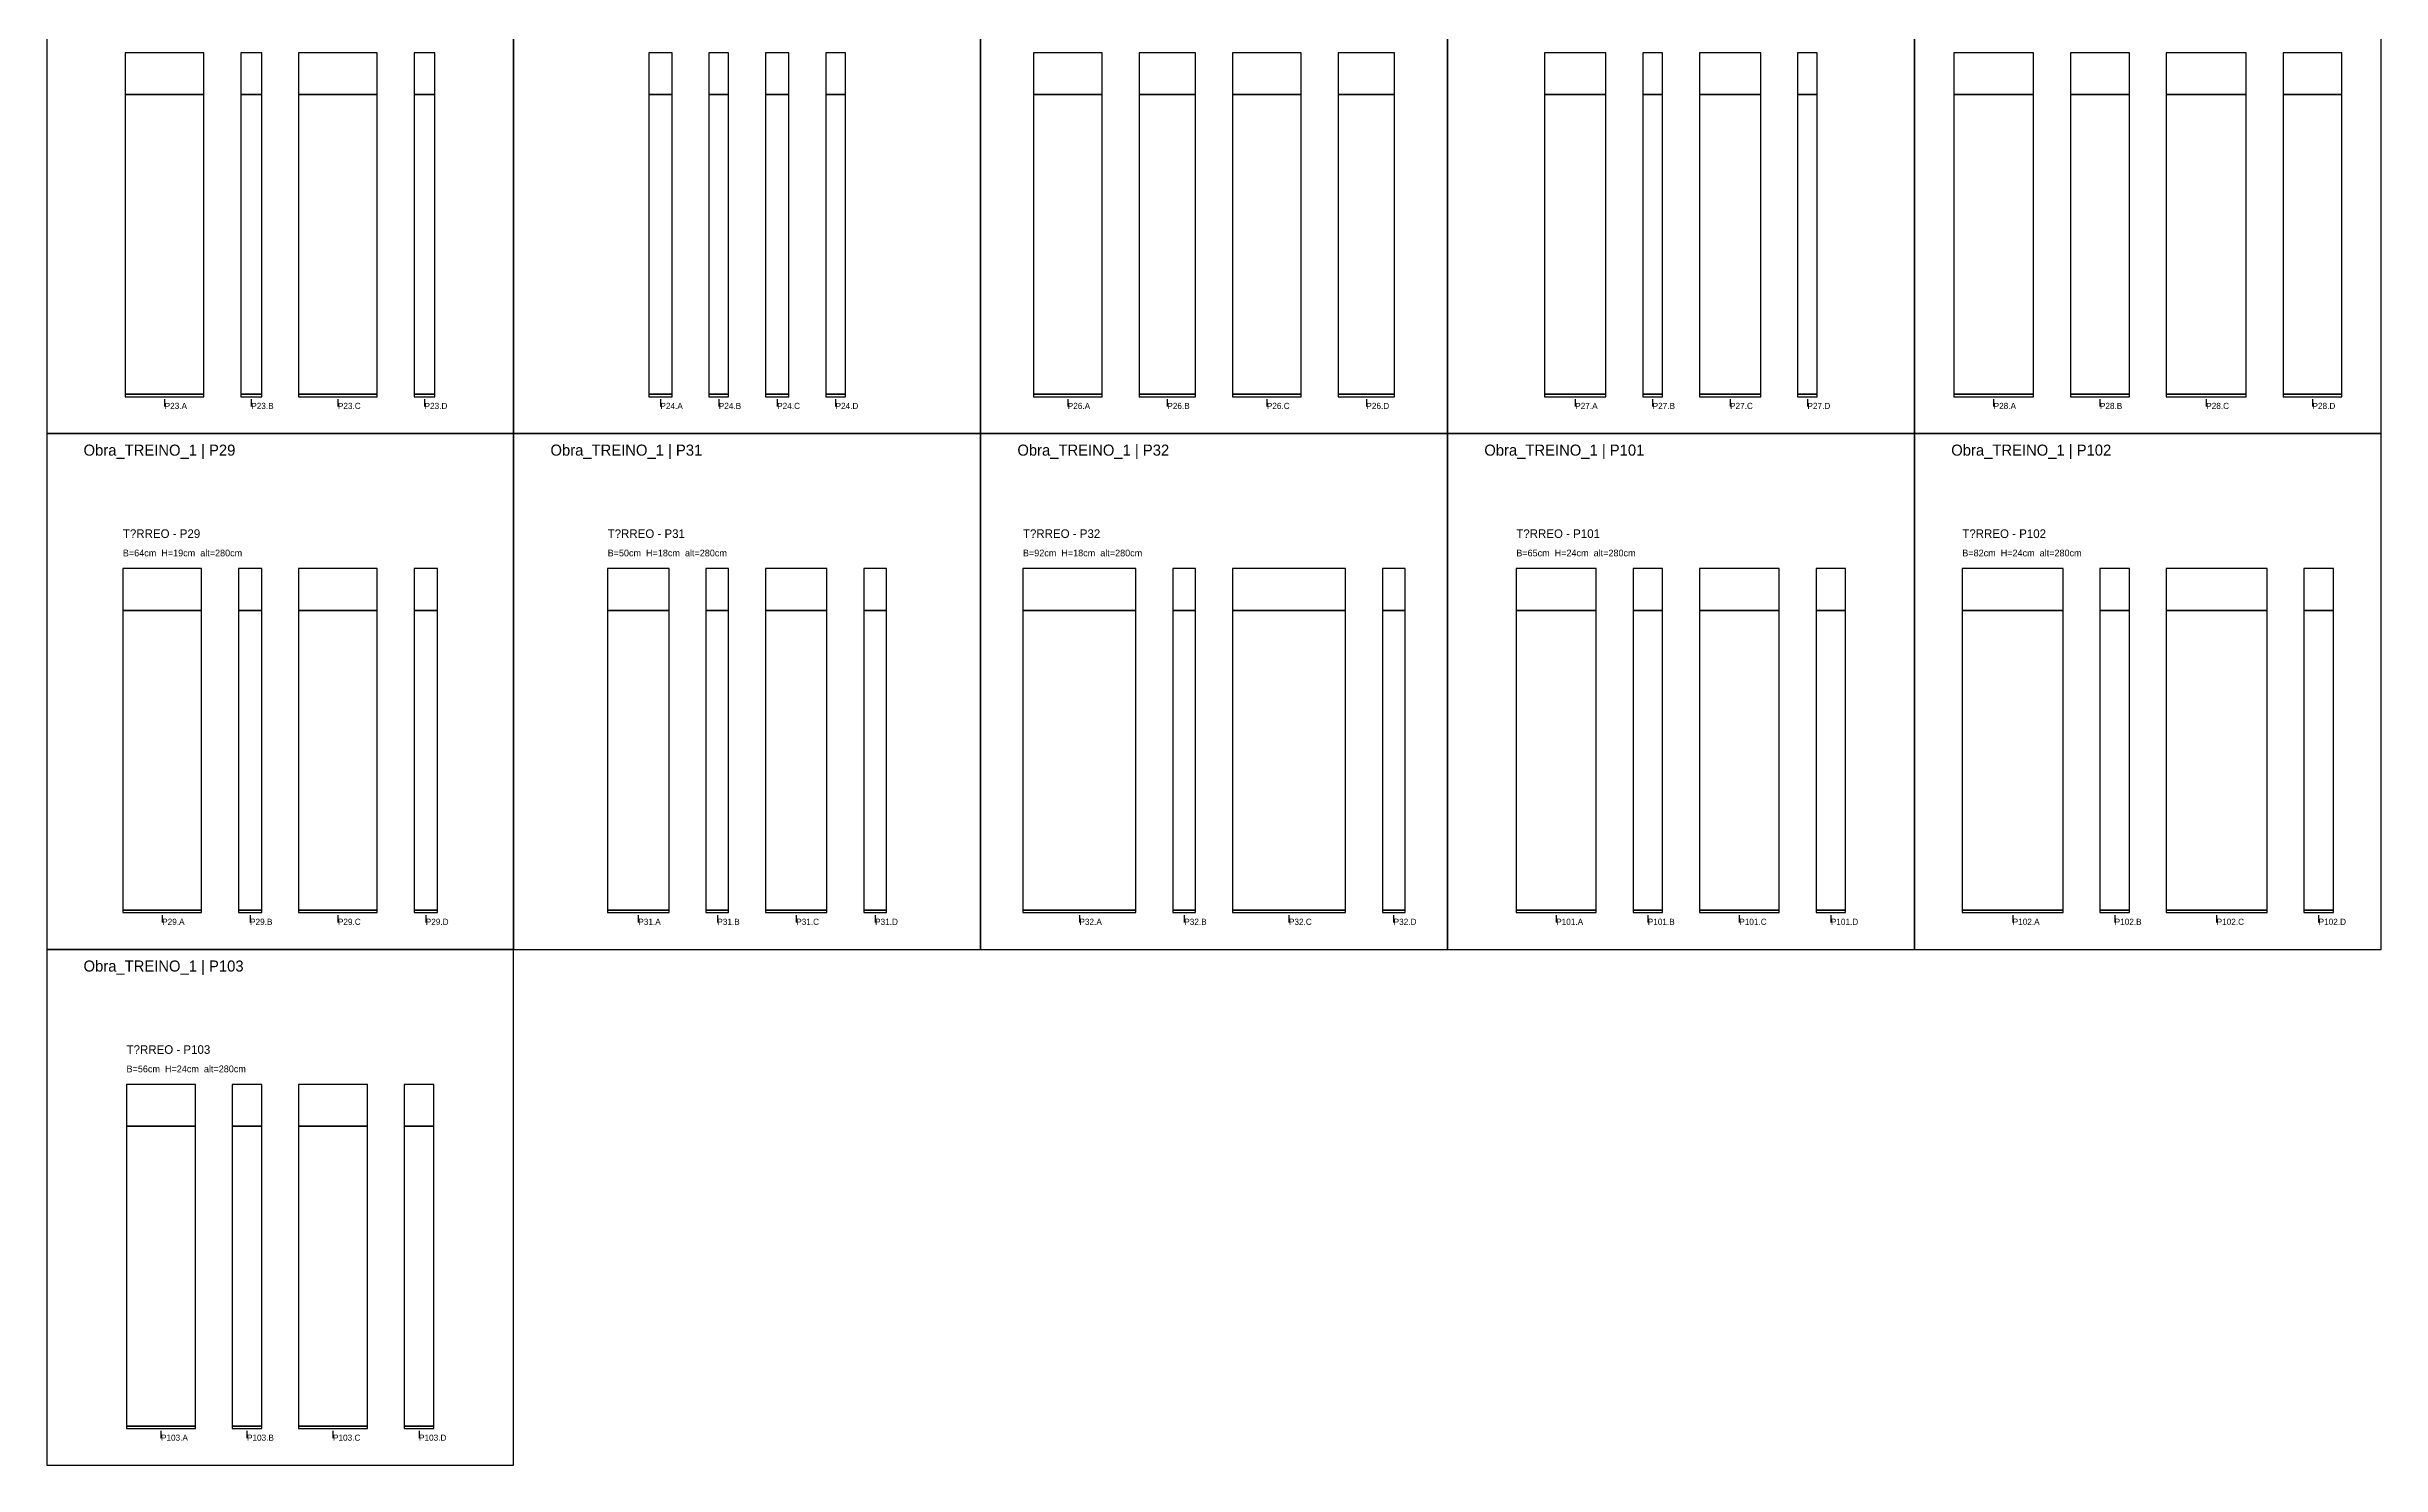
# Model space of a CAD drawing. Header units: metres. Extents: x 0 to 19000, y -21000 to 0.
# Drawn here: x 0 to 19000, y -21000 to -9450 of the extents above; entities that cross this region are included whole.
import ezdxf

# ---------------------------------------------------------------- set-up
doc = ezdxf.new("R2010")
doc.units = ezdxf.units.M
for name, color, linetype in [('CELL_BORDER', 8, 'Continuous'), ('COTA', 3, 'Continuous'), ('Cota Secao (2x)', 3, 'Continuous'), ('LABEL_ID', 3, 'Continuous'), ('NOMENCLATURA', 1, 'Continuous'), ('Paineis', 7, 'Continuous'), ('Texto Secao', 2, 'Continuous')]:
    doc.layers.add(name, color=color, linetype=linetype)

msp = doc.modelspace()

# ---------------------------------------------------------------- linework, layer by layer
at = {"layer": 'CELL_BORDER'}
for points in [[(0, -12600), (3800, -12600), (3800, -8400), (0, -8400)], [(3800, -12600), (7600, -12600), (7600, -8400), (3800, -8400)], [(7600, -12600), (11400, -12600), (11400, -8400), (7600, -8400)], [(11400, -12600), (15200, -12600), (15200, -8400), (11400, -8400)], [(15200, -12600), (19000, -12600), (19000, -8400), (15200, -8400)], [(0, -16800), (3800, -16800), (3800, -12600), (0, -12600)], [(3800, -16800), (7600, -16800), (7600, -12600), (3800, -12600)], [(7600, -16800), (11400, -16800), (11400, -12600), (7600, -12600)], [(11400, -16800), (15200, -16800), (15200, -12600), (11400, -12600)], [(15200, -16800), (19000, -16800), (19000, -12600), (15200, -12600)], [(0, -21000), (3800, -21000), (3800, -16800), (0, -16800)]]:
    msp.add_lwpolyline(points, close=True, dxfattribs=at)
at = {"layer": 'COTA'}
for p, q in [((960, -12320), (960, -12380)), ((1665, -12320), (1665, -12380)), ((2370, -12320), (2370, -12380)), ((3075, -12320), (3075, -12380)), ((4995, -12320), (4995, -12380)), ((5470, -12320), (5470, -12380)), ((5945, -12320), (5945, -12380)), ((6420, -12320), (6420, -12380)), ((8310, -12320), (8310, -12380)), ((9120, -12320), (9120, -12380)), ((9930, -12320), (9930, -12380)), ((10740, -12320), (10740, -12380)), ((12440, -12320), (12440, -12380)), ((13070, -12320), (13070, -12380)), ((13700, -12320), (13700, -12380)), ((14330, -12320), (14330, -12380)), ((15845, -12320), (15845, -12380)), ((16710, -12320), (16710, -12380)), ((17575, -12320), (17575, -12380)), ((18440, -12320), (18440, -12380)), ((940, -16520), (940, -16580)), ((1655, -16520), (1655, -16580)), ((2370, -16520), (2370, -16580)), ((3085, -16520), (3085, -16580)), ((4815, -16520), (4815, -16580)), ((5458, -16520), (5458, -16580)), ((6100, -16520), (6100, -16580)), ((6742, -16520), (6742, -16580)), ((8405, -16520), (8405, -16580)), ((9258, -16520), (9258, -16580)), ((10110, -16520), (10110, -16580)), ((10962, -16520), (10962, -16580)), ((12285, -16520), (12285, -16580)), ((13030, -16520), (13030, -16580)), ((13775, -16520), (13775, -16580)), ((14520, -16520), (14520, -16580)), ((16000, -16520), (16000, -16580)), ((16830, -16520), (16830, -16580)), ((17660, -16520), (17660, -16580)), ((18490, -16520), (18490, -16580)), ((930, -20720), (930, -20780)), ((1630, -20720), (1630, -20780)), ((2330, -20720), (2330, -20780)), ((3030, -20720), (3030, -20780))]:
    msp.add_line(p, q, dxfattribs=at)
at = {"layer": 'Paineis'}
for points in [[(640, -9840), (1280, -9840), (1280, -9500), (640, -9500)], [(1580, -9840), (1750, -9840), (1750, -9500), (1580, -9500)], [(2050, -9840), (2690, -9840), (2690, -9500), (2050, -9500)], [(2990, -9840), (3160, -9840), (3160, -9500), (2990, -9500)], [(4900, -9840), (5090, -9840), (5090, -9500), (4900, -9500)], [(5390, -9840), (5550, -9840), (5550, -9500), (5390, -9500)], [(5850, -9840), (6040, -9840), (6040, -9500), (5850, -9500)], [(6340, -9840), (6500, -9840), (6500, -9500), (6340, -9500)], [(8030, -9840), (8590, -9840), (8590, -9500), (8030, -9500)], [(8890, -9840), (9350, -9840), (9350, -9500), (8890, -9500)], [(9650, -9840), (10210, -9840), (10210, -9500), (9650, -9500)], [(10510, -9840), (10970, -9840), (10970, -9500), (10510, -9500)], [(12190, -9840), (12690, -9840), (12690, -9500), (12190, -9500)], [(12990, -9840), (13150, -9840), (13150, -9500), (12990, -9500)], [(13450, -9840), (13950, -9840), (13950, -9500), (13450, -9500)], [(14250, -9840), (14410, -9840), (14410, -9500), (14250, -9500)], [(15520, -9840), (16170, -9840), (16170, -9500), (15520, -9500)], [(16470, -9840), (16950, -9840), (16950, -9500), (16470, -9500)], [(17250, -9840), (17900, -9840), (17900, -9500), (17250, -9500)], [(18200, -9840), (18680, -9840), (18680, -9500), (18200, -9500)], [(640, -12280), (1280, -12280), (1280, -9840), (640, -9840)], [(1580, -12280), (1750, -12280), (1750, -9840), (1580, -9840)], [(2050, -12280), (2690, -12280), (2690, -9840), (2050, -9840)], [(2990, -12280), (3160, -12280), (3160, -9840), (2990, -9840)], [(4900, -12280), (5090, -12280), (5090, -9840), (4900, -9840)], [(5390, -12280), (5550, -12280), (5550, -9840), (5390, -9840)], [(5850, -12280), (6040, -12280), (6040, -9840), (5850, -9840)], [(6340, -12280), (6500, -12280), (6500, -9840), (6340, -9840)], [(8030, -12280), (8590, -12280), (8590, -9840), (8030, -9840)], [(8890, -12280), (9350, -12280), (9350, -9840), (8890, -9840)], [(9650, -12280), (10210, -12280), (10210, -9840), (9650, -9840)], [(10510, -12280), (10970, -12280), (10970, -9840), (10510, -9840)], [(12190, -12280), (12690, -12280), (12690, -9840), (12190, -9840)], [(12990, -12280), (13150, -12280), (13150, -9840), (12990, -9840)], [(13450, -12280), (13950, -12280), (13950, -9840), (13450, -9840)], [(14250, -12280), (14410, -12280), (14410, -9840), (14250, -9840)], [(15520, -12280), (16170, -12280), (16170, -9840), (15520, -9840)], [(16470, -12280), (16950, -12280), (16950, -9840), (16470, -9840)], [(17250, -12280), (17900, -12280), (17900, -9840), (17250, -9840)], [(18200, -12280), (18680, -12280), (18680, -9840), (18200, -9840)], [(640, -12300), (1280, -12300), (1280, -12280), (640, -12280)], [(1580, -12300), (1750, -12300), (1750, -12280), (1580, -12280)], [(2050, -12300), (2690, -12300), (2690, -12280), (2050, -12280)], [(2990, -12300), (3160, -12300), (3160, -12280), (2990, -12280)], [(4900, -12300), (5090, -12300), (5090, -12280), (4900, -12280)], [(5390, -12300), (5550, -12300), (5550, -12280), (5390, -12280)], [(5850, -12300), (6040, -12300), (6040, -12280), (5850, -12280)], [(6340, -12300), (6500, -12300), (6500, -12280), (6340, -12280)], [(8030, -12300), (8590, -12300), (8590, -12280), (8030, -12280)], [(8890, -12300), (9350, -12300), (9350, -12280), (8890, -12280)], [(9650, -12300), (10210, -12300), (10210, -12280), (9650, -12280)], [(10510, -12300), (10970, -12300), (10970, -12280), (10510, -12280)], [(12190, -12300), (12690, -12300), (12690, -12280), (12190, -12280)], [(12990, -12300), (13150, -12300), (13150, -12280), (12990, -12280)], [(13450, -12300), (13950, -12300), (13950, -12280), (13450, -12280)], [(14250, -12300), (14410, -12300), (14410, -12280), (14250, -12280)], [(15520, -12300), (16170, -12300), (16170, -12280), (15520, -12280)], [(16470, -12300), (16950, -12300), (16950, -12280), (16470, -12280)], [(17250, -12300), (17900, -12300), (17900, -12280), (17250, -12280)], [(18200, -12300), (18680, -12300), (18680, -12280), (18200, -12280)], [(620, -14040), (1260, -14040), (1260, -13700), (620, -13700)], [(1560, -14040), (1750, -14040), (1750, -13700), (1560, -13700)], [(2050, -14040), (2690, -14040), (2690, -13700), (2050, -13700)], [(2990, -14040), (3180, -14040), (3180, -13700), (2990, -13700)], [(4565, -14040), (5065, -14040), (5065, -13700), (4565, -13700)], [(5365, -14040), (5550, -14040), (5550, -13700), (5365, -13700)], [(5850, -14040), (6350, -14040), (6350, -13700), (5850, -13700)], [(6650, -14040), (6835, -14040), (6835, -13700), (6650, -13700)], [(7945, -14040), (8865, -14040), (8865, -13700), (7945, -13700)], [(9165, -14040), (9350, -14040), (9350, -13700), (9165, -13700)], [(9650, -14040), (10570, -14040), (10570, -13700), (9650, -13700)], [(10870, -14040), (11055, -14040), (11055, -13700), (10870, -13700)], [(11960, -14040), (12610, -14040), (12610, -13700), (11960, -13700)], [(12910, -14040), (13150, -14040), (13150, -13700), (12910, -13700)], [(13450, -14040), (14100, -14040), (14100, -13700), (13450, -13700)], [(14400, -14040), (14640, -14040), (14640, -13700), (14400, -13700)], [(15590, -14040), (16410, -14040), (16410, -13700), (15590, -13700)], [(16710, -14040), (16950, -14040), (16950, -13700), (16710, -13700)], [(17250, -14040), (18070, -14040), (18070, -13700), (17250, -13700)], [(18370, -14040), (18610, -14040), (18610, -13700), (18370, -13700)], [(620, -16480), (1260, -16480), (1260, -14040), (620, -14040)], [(1560, -16480), (1750, -16480), (1750, -14040), (1560, -14040)], [(2050, -16480), (2690, -16480), (2690, -14040), (2050, -14040)], [(2990, -16480), (3180, -16480), (3180, -14040), (2990, -14040)], [(4565, -16480), (5065, -16480), (5065, -14040), (4565, -14040)], [(5365, -16480), (5550, -16480), (5550, -14040), (5365, -14040)], [(5850, -16480), (6350, -16480), (6350, -14040), (5850, -14040)], [(6650, -16480), (6835, -16480), (6835, -14040), (6650, -14040)], [(7945, -16480), (8865, -16480), (8865, -14040), (7945, -14040)], [(9165, -16480), (9350, -16480), (9350, -14040), (9165, -14040)], [(9650, -16480), (10570, -16480), (10570, -14040), (9650, -14040)], [(10870, -16480), (11055, -16480), (11055, -14040), (10870, -14040)], [(11960, -16480), (12610, -16480), (12610, -14040), (11960, -14040)], [(12910, -16480), (13150, -16480), (13150, -14040), (12910, -14040)], [(13450, -16480), (14100, -16480), (14100, -14040), (13450, -14040)], [(14400, -16480), (14640, -16480), (14640, -14040), (14400, -14040)], [(15590, -16480), (16410, -16480), (16410, -14040), (15590, -14040)], [(16710, -16480), (16950, -16480), (16950, -14040), (16710, -14040)], [(17250, -16480), (18070, -16480), (18070, -14040), (17250, -14040)], [(18370, -16480), (18610, -16480), (18610, -14040), (18370, -14040)], [(620, -16500), (1260, -16500), (1260, -16480), (620, -16480)], [(1560, -16500), (1750, -16500), (1750, -16480), (1560, -16480)], [(2050, -16500), (2690, -16500), (2690, -16480), (2050, -16480)], [(2990, -16500), (3180, -16500), (3180, -16480), (2990, -16480)], [(4565, -16500), (5065, -16500), (5065, -16480), (4565, -16480)], [(5365, -16500), (5550, -16500), (5550, -16480), (5365, -16480)], [(5850, -16500), (6350, -16500), (6350, -16480), (5850, -16480)], [(6650, -16500), (6835, -16500), (6835, -16480), (6650, -16480)], [(7945, -16500), (8865, -16500), (8865, -16480), (7945, -16480)], [(9165, -16500), (9350, -16500), (9350, -16480), (9165, -16480)], [(9650, -16500), (10570, -16500), (10570, -16480), (9650, -16480)], [(10870, -16500), (11055, -16500), (11055, -16480), (10870, -16480)], [(11960, -16500), (12610, -16500), (12610, -16480), (11960, -16480)], [(12910, -16500), (13150, -16500), (13150, -16480), (12910, -16480)], [(13450, -16500), (14100, -16500), (14100, -16480), (13450, -16480)], [(14400, -16500), (14640, -16500), (14640, -16480), (14400, -16480)], [(15590, -16500), (16410, -16500), (16410, -16480), (15590, -16480)], [(16710, -16500), (16950, -16500), (16950, -16480), (16710, -16480)], [(17250, -16500), (18070, -16500), (18070, -16480), (17250, -16480)], [(18370, -16500), (18610, -16500), (18610, -16480), (18370, -16480)], [(650, -18240), (1210, -18240), (1210, -17900), (650, -17900)], [(1510, -18240), (1750, -18240), (1750, -17900), (1510, -17900)], [(2050, -18240), (2610, -18240), (2610, -17900), (2050, -17900)], [(2910, -18240), (3150, -18240), (3150, -17900), (2910, -17900)], [(650, -20680), (1210, -20680), (1210, -18240), (650, -18240)], [(1510, -20680), (1750, -20680), (1750, -18240), (1510, -18240)], [(2050, -20680), (2610, -20680), (2610, -18240), (2050, -18240)], [(2910, -20680), (3150, -20680), (3150, -18240), (2910, -18240)], [(650, -20700), (1210, -20700), (1210, -20680), (650, -20680)], [(1510, -20700), (1750, -20700), (1750, -20680), (1510, -20680)], [(2050, -20700), (2610, -20700), (2610, -20680), (2050, -20680)], [(2910, -20700), (3150, -20700), (3150, -20680), (2910, -20680)]]:
    msp.add_lwpolyline(points, close=True, dxfattribs=at)

# ---------------------------------------------------------------- texts
at = {"layer": 'Cota Secao (2x)'}
for s, p in [('B=64cm  H=19cm  alt=280cm', (620, -13600)), ('B=50cm  H=18cm  alt=280cm', (4565, -13600)), ('B=92cm  H=18cm  alt=280cm', (7945, -13600)), ('B=65cm  H=24cm  alt=280cm', (11960, -13600)), ('B=82cm  H=24cm  alt=280cm', (15590, -13600)), ('B=56cm  H=24cm  alt=280cm', (650, -17800))]:
    msp.add_text(s, height=55, dxfattribs=at).set_placement(p)
at = {"layer": 'LABEL_ID'}
for s, p in [('Obra_TREINO_1 | P29', (300, -12780)), ('Obra_TREINO_1 | P31', (4100, -12780)), ('Obra_TREINO_1 | P32', (7900, -12780)), ('Obra_TREINO_1 | P101', (11700, -12780)), ('Obra_TREINO_1 | P102', (15500, -12780)), ('Obra_TREINO_1 | P103', (300, -16980))]:
    msp.add_text(s, height=90, dxfattribs=at).set_placement(p)
at = {"layer": 'NOMENCLATURA'}
for s, p in [('T?RREO - P29', (620, -13450)), ('T?RREO - P31', (4565, -13450)), ('T?RREO - P32', (7945, -13450)), ('T?RREO - P101', (11960, -13450)), ('T?RREO - P102', (15590, -13450)), ('T?RREO - P103', (650, -17650))]:
    msp.add_text(s, height=70, dxfattribs=at).set_placement(p)
at = {"layer": 'Texto Secao'}
for s, p in [('P23.A', (960, -12400)), ('P23.B', (1665, -12400)), ('P23.C', (2370, -12400)), ('P23.D', (3075, -12400)), ('P24.A', (4995, -12400)), ('P24.B', (5470, -12400)), ('P24.C', (5945, -12400)), ('P24.D', (6420, -12400)), ('P26.A', (8310, -12400)), ('P26.B', (9120, -12400)), ('P26.C', (9930, -12400)), ('P26.D', (10740, -12400)), ('P27.A', (12440, -12400)), ('P27.B', (13070, -12400)), ('P27.C', (13700, -12400)), ('P27.D', (14330, -12400)), ('P28.A', (15845, -12400)), ('P28.B', (16710, -12400)), ('P28.C', (17575, -12400)), ('P28.D', (18440, -12400)), ('P29.A', (940, -16600)), ('P29.B', (1655, -16600)), ('P29.C', (2370, -16600)), ('P29.D', (3085, -16600)), ('P31.A', (4815, -16600)), ('P31.B', (5458, -16600)), ('P31.C', (6100, -16600)), ('P31.D', (6742, -16600)), ('P32.A', (8405, -16600)), ('P32.B', (9258, -16600)), ('P32.C', (10110, -16600)), ('P32.D', (10962, -16600)), ('P101.A', (12285, -16600)), ('P101.B', (13030, -16600)), ('P101.C', (13775, -16600)), ('P101.D', (14520, -16600)), ('P102.A', (16000, -16600)), ('P102.B', (16830, -16600)), ('P102.C', (17660, -16600)), ('P102.D', (18490, -16600)), ('P103.A', (930, -20800)), ('P103.B', (1630, -20800)), ('P103.C', (2330, -20800)), ('P103.D', (3030, -20800))]:
    msp.add_text(s, height=50, dxfattribs=at).set_placement(p)

doc.saveas('drawing.dxf')
